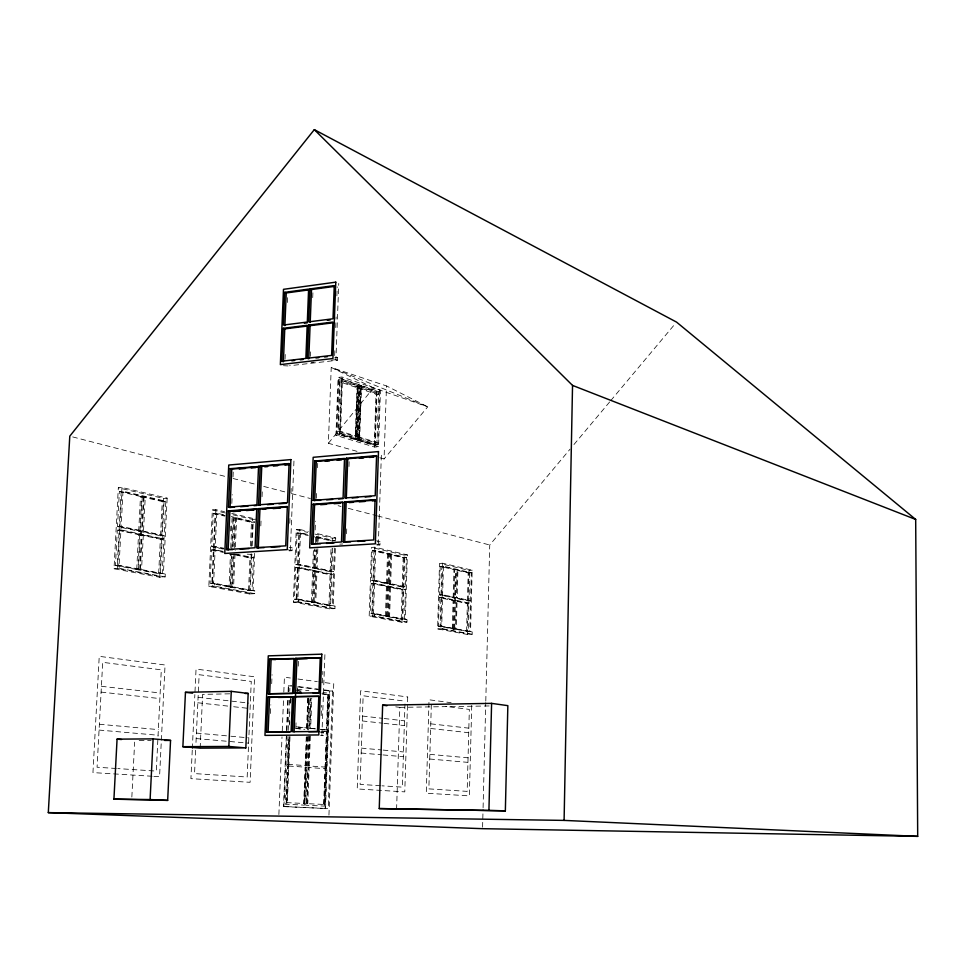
<?xml version="1.0" encoding="UTF-8"?>
<svg xmlns="http://www.w3.org/2000/svg" width="966" height="966" viewBox="0 0 966 966"><rect width="100%" height="100%" fill="white"/><g stroke="black" fill="none" stroke-linecap="round" stroke-linejoin="round"><path stroke-width="0.72" stroke-dasharray="4.83 3.62" d="M471.734 705.409L469.355 795.875L426.284 793.207L429.037 699.782L451.122 702.693M482.589 827.174L483.048 809.17M483.085 807.661L485.753 702.596M485.789 701.099L489.738 544.993L570.085 449.142M452.293 628.842L453.09 600.55L439.313 597.664L438.479 626.246L452.293 628.842L455.505 628.721L456.29 600.393L453.09 600.55M453.163 597.773L453.948 569.602L440.218 566.402L439.397 594.863L453.163 597.773L456.363 597.616L457.147 569.421L453.948 569.602M453.078 628.999L453.863 600.707L457.075 600.562L456.29 628.866L453.078 628.999L469.778 631.414L471.348 572.741L443.43 566.209L440.218 566.402M453.948 597.942L454.732 569.783L457.932 569.602L457.147 597.785L453.948 597.942L467.423 600.792L470.599 600.635L442.609 594.694L439.397 594.863M453.899 628.781L455.554 569.517M454.684 628.926L456.326 569.698M466.59 631.535L467.351 603.533L453.863 600.707M467.423 600.792L468.172 572.923L454.732 569.783M467.29 634.433L469.005 570.375L439.506 563.42L437.598 628.914L467.29 634.433L472.157 634.251L472.217 631.957L470.551 631.559L472.181 570.194L442.718 563.226L439.506 563.42M431.331 704.528L428.856 788.872L467.17 791.371L469.343 709.418L445.954 706.412M442.718 563.226L440.834 628.781L470.466 634.312M443.43 566.209L441.716 626.113L438.479 626.246M472.157 634.251L442.537 628.721L442.609 626.379L440.907 625.968L472.217 631.957M406.988 622.08L407.06 619.677L405.346 619.254L407.362 554.882L374.844 547.203L371.536 547.42L369.181 616.199L401.965 622.297L406.988 622.08L374.277 615.97L369.181 616.199M404.983 703.972L402.387 787.145L381.968 785.817M385.434 616.272L386.412 586.567L371.198 583.379L370.171 613.41L385.434 616.272L388.743 616.127L389.709 586.398L386.412 586.567M386.509 583.657L387.475 554.098L372.308 550.56L371.294 580.433L386.509 583.657L389.805 583.476L390.771 553.892L387.475 554.098M386.303 616.441L387.269 586.748L390.578 586.579L389.6 616.296L386.303 616.441L401.216 619.242L404.5 619.097L406.432 557.551L375.629 550.342L372.308 550.56M387.366 583.838L388.344 554.291L391.628 554.086L390.675 583.657L387.366 583.838L402.23 586.99L405.515 586.821L374.615 580.252L371.294 580.433M387.088 616.199L389.129 553.989M387.946 616.368L389.986 554.194M401.216 619.242L402.146 589.864L387.269 586.748M402.23 586.99L403.16 557.756L388.344 554.291M401.965 622.297L404.102 555.088L371.536 547.42M396.591 809.423L399.827 707.366L392.667 706.448M374.277 445.193L376.088 392.256L338.643 379.445L336.627 433.746L375.231 445.097L377.042 392.148L358.688 385.857L357.722 385.977L355.814 439.578L375.231 445.097M374.711 447.089L376.631 390.687L380.471 390.252L378.563 446.715L374.711 447.089L335.926 435.34L338.076 377.465L341.976 376.994L380.471 390.252M376.873 444.819L378.684 391.834L360.596 385.627L358.7 439.276L376.873 444.819L377.839 444.734L379.638 391.725L338.076 377.465M374.844 547.203L372.514 616.054L405.249 622.152M375.629 550.342L373.504 613.253L370.171 613.41M374.277 615.97L374.361 613.507L372.61 613.084L407.06 619.677M378.334 544.546L381.437 452.499M376.933 545.126L379.904 544.933L380.012 541.648L376.704 540.694M379.783 457.763L384.057 458.971L386.497 385.929L331.229 367.454L328.38 443.285L358.362 451.738M346.565 533.739L346.83 526.361M348.992 466.53L349.197 460.661M355.609 436.704L357.36 387.813L340.02 381.908L338.185 431.367L355.609 436.704L357.553 436.511L359.28 387.583L341.964 381.679L340.02 381.908M358.036 385.639L357.07 385.748L355.15 439.373L356.128 439.276L358.036 385.639L338.643 379.445M356.78 439.482L358.688 385.857M357.36 437.236L359.316 437.055L376.957 442.464L374.88 442.609L357.36 437.236L359.086 388.404L361.043 388.187L378.6 394.176L376.535 394.345L359.086 388.404M358.12 439.107L360.016 385.434L341.505 379.083L339.513 433.432L358.12 439.107L359.086 439.011L360.982 385.313L360.016 385.434M359.316 437.055L361.043 388.187M321.183 715.673L321.569 705.397M322.403 682.938L322.849 671.273M334.84 350.743L334.622 356.539L337.593 357.529L337.484 360.246L289.534 365.752M335.709 327.583L336.108 316.969M336.892 295.898L337.231 286.866M324.902 654.67L321.895 735.259L323.525 735.428L323.634 732.554L320.579 731.805M337.484 360.246L335.914 359.654L338.752 283.436M328.911 605.646L330.058 574.758L313.576 571.292L312.368 602.543L328.911 605.646L332.292 605.489L334.417 548.084M307.514 534.403L300.511 532.761L297.093 533.003L295.837 564.458L299.267 564.241L333.548 571.534L330.167 571.727L331.048 548.302M335.335 548.495L333.234 605.658L335.009 606.093L334.912 608.616L329.744 608.87L331.966 548.724M332.244 541.202L332.364 538.195L315.013 534.113M332.727 548.193L330.601 605.561L296.176 599.089L298.796 532.882L308.613 535.176M356.128 439.276L337.605 433.637L339.609 379.336M324.033 804.497L325.361 768.731M325.421 767.161L326.725 731.588L320.712 731.033M324.805 804.497L326.134 768.731L308.009 767.463L306.62 803.64L324.805 804.497L323.646 804.485L324.974 768.731L326.134 768.731M327.498 731.588L326.351 731.6L325.035 767.161L326.194 767.161L327.498 731.588L321.871 731.02M328.863 694.639L327.715 694.663L326.399 730.03L327.559 730.018L328.863 694.639L321.847 693.757M335.613 540.972L335.733 537.965L315.52 533.196M378.563 446.715L339.851 434.942L341.976 376.994M377.839 444.734L340.491 433.323L342.483 378.974L341.505 379.083M332.546 690.968L329.478 691.04L325.144 808.53L328.235 808.566L332.546 690.968L319.348 689.265M328.947 815.111L333.741 683.807L318.792 681.803M286.202 802.625L287.663 765.953L288.834 765.953L287.385 802.637L286.202 802.625L304.882 803.507L306.27 767.245L287.663 765.953M307.43 737.106L306.331 765.652L287.723 764.335L288.822 736.623M289.812 711.761L289.245 726.263L289.8 721.904M290.162 703.055L290.331 698.696M295.717 567.549L312.61 571.099L316.015 570.894L314.819 602.192L311.414 602.361L294.461 599.174L295.717 567.549L299.134 567.344L333.439 574.565L330.058 574.758M286.6 802.637L288.049 765.953M288.122 764.335L289.22 736.611M290.549 703.043L290.73 698.696M286.31 736.466L283.509 806.586L286.661 806.622L289.45 736.43M290.814 702.089L290.923 699.106M290.005 736.611L288.906 764.335L287.723 764.335M329.744 608.87L293.35 602.096L296.236 529.694L299.653 529.44L296.779 601.927L333.125 608.701M300.511 532.761L297.89 598.992L294.461 599.174M334.912 608.616L298.603 601.842L298.699 599.246L296.9 598.811L335.009 606.093M295.837 727.664L296.115 720.382M297.226 692.199L297.395 687.852M298.252 666.129L298.482 660.333M310.412 356.357L310.581 351.841M312.718 297.637L312.948 291.647M306.258 737.118L305.159 765.652L306.331 765.652M307.756 698.152L306.608 728.026L307.78 728.014L308.927 698.128M311.414 602.361L312.61 571.099M316.812 550.04L316.124 567.827L312.73 568.032L313.467 548.773M304.097 803.507L305.498 767.245M305.558 765.652L306.645 737.118M308.142 698.14L306.995 728.014L295.415 726.843M307.14 735.875L304.483 805.137L285.284 804.207L287.977 736.466M307.369 729.849L308.589 698.237M330.167 571.727L313.684 568.237L314.421 548.99M315.158 529.948L315.496 521.169M316.377 498.275L316.655 491.006M317.548 467.725L317.717 463.366M313.117 602.277L315.109 550.149M315.399 542.735L315.616 536.806L333.004 540.875M308.383 735.995L305.727 805.197L324.395 806.115L328.573 693.202L322.885 692.489M308.613 729.982L309.82 698.382M314.071 602.458L316.124 548.881M316.401 541.479L316.57 537.036M326.194 767.161L308.069 765.881L309.217 735.899M315.52 728.883L309.506 728.316L310.641 698.503M307.007 803.652L308.396 767.463M308.456 765.881L309.603 735.887M309.893 728.316L311.028 698.49M317.09 542.626L317.319 536.698L313.926 536.927M310.376 735.887L309.229 765.881L308.069 765.881M314.892 728.726L310.666 728.304L311.801 698.478M317.826 548.773L317.09 568.032L313.684 568.237M318.104 541.358L318.273 536.915L314.88 537.156L331.314 540.984L334.683 540.755L314.518 536.033M270.468 713.476L270.83 704.806M271.7 683.674L272.062 674.679M285.042 359.316L285.296 353.351M287.385 302.491L287.626 296.55M289.776 523.294L290.005 517.474M290.995 492.95L291.177 488.458M278.884 814.531L282.012 736.913M282.253 730.936L283.509 699.589M283.811 692.127L284.415 677.19L290.392 677.999M290.368 550.318L293.978 460.492L291.925 459.888M289.027 550.874L291.998 550.68L292.13 547.481L290.524 546.442M286.552 730.501L287.796 699.167M288.097 691.716L288.339 685.739L291.466 685.667M283.907 806.586L286.709 736.466M286.938 730.489L288.194 699.167M288.484 691.704L288.725 685.739M288.218 730.441L289.486 698.829M289.776 691.306L289.897 688.287M254.662 553.373L253.068 590.54L254.891 590.987L254.782 593.655L249.445 593.945L251.184 553.699M251.498 546.249L252.657 519.43L232.504 514.685M251.824 554.653L250.279 590.443L211.844 583.198L215.056 513.308L225.163 515.675M252.198 545.814L253.213 522.232L233.832 517.704L232.504 547.541M260.82 525.902L261.134 518.416M262.052 496.705L262.305 490.752M230.608 530.962L230.934 523.536M231.828 503.455L232.226 494.604M233.023 476.902L233.289 471.01M233.989 553.651L232.516 586.664L229.014 586.869L230.476 553.88M230.753 547.662L232.094 517.836L235.583 517.571L234.134 550.415M247.248 554.17L253.563 554.532L252.029 590.347L248.54 590.54L230.089 587.062L231.49 555.595M231.768 549.376L233.156 518.078L236.646 517.812L235.197 550.632M230.765 586.773L232.166 555.257M231.84 586.966L233.301 553.989M233.639 546.285L234.907 517.945M235.052 553.868L233.591 586.869L230.089 587.062M248.54 590.54L249.94 557.962L231.55 554.098M250.46 545.923L251.474 522.352L233.156 518.078M200.155 748.131L202.631 694.373L232.009 693.769M249.445 593.945L208.825 586.386L212.351 509.939L215.865 509.662L224.498 511.69M229.014 586.869L210.081 583.307L211.614 549.92L215.14 549.678L223.834 551.514M223.375 549.111L211.759 546.647L213.293 513.453L216.807 513.175L224.027 514.866M215.865 509.662L212.363 586.193L252.935 593.752M216.807 513.175L213.607 583.102L210.081 583.307M254.782 593.655L214.235 586.084L214.355 583.355L212.508 582.896L254.891 590.987M192.258 750.135L190.918 778.656L250.097 782.315L254.577 676.792L196.05 669.076L194.927 693.093M192.331 748.626L194.854 694.602M195.627 750.244L194.54 773.585L247.175 777.026L251.257 681.404L199.141 674.715L195.905 744.4M119.373 491.537L140.493 496.464L144.091 496.15L142.316 530.902L138.706 531.179L117.502 526.687L119.373 491.537L122.996 491.211L165.826 501.233L162.24 573.418L158.653 573.635L137.933 569.747L139.732 534.85L143.342 534.584L141.555 569.517L137.933 569.747M167.154 498.154L163.411 573.635L165.283 574.106L165.15 576.919L159.656 577.245L114.012 568.769L118.323 487.794L121.945 487.48L167.154 498.154L163.58 498.456L118.323 487.794M139.901 531.433L141.688 496.741L145.286 496.427L143.511 531.167L139.901 531.433L160.537 535.804L164.123 535.538L121.136 526.41L117.502 526.687M138.536 569.397L142.292 496.307M139.744 569.626L143.487 496.584M131.847 797.035L134.648 742.142M158.653 573.635L160.368 539.173L139.732 534.85M160.537 535.804L162.252 501.535L141.688 496.741M159.656 577.245L163.58 498.456M121.945 487.48L117.659 568.539L163.242 577.028M122.996 491.211L119.084 565.279L115.437 565.508L117.321 530.153L120.955 529.875L163.954 538.919L160.368 539.173M165.15 576.919L119.579 568.406L119.736 565.508L117.84 565.038L165.283 574.106M138.524 534.596L142.135 534.331L140.348 569.288L136.725 569.517L138.524 534.596L117.321 530.153M138.706 531.179L140.493 496.464M328.38 443.285L373.504 387.837L427.733 406.831L384.057 458.971M573.961 444.517L609.775 401.796M610.741 400.636L674.63 324.419M357.36 387.813L359.28 387.583M334.586 357.879L337.593 357.529M311.124 362.504L314.035 362.178M331.531 360.161L335.914 359.654M360.596 385.627L361.574 385.519L359.678 439.18L358.7 439.276M288.037 365.933L283.424 365.703M378.684 391.834L379.638 391.725M376.088 392.256L377.042 392.148M338.185 431.367L340.141 431.174L357.553 436.511M336.627 433.746L337.605 433.637M339.513 433.432L340.491 433.323M335.926 435.34L339.851 434.942M162.252 501.535L165.826 501.233M252.657 519.43L256.123 519.165M251.474 522.352L254.952 522.099L231.248 516.556M332.364 538.195L335.733 537.965M211.759 546.647L215.285 546.406L223.979 548.253M249.94 557.962L253.418 557.732L236.465 554.17M114.012 568.769L119.579 568.406M339.803 544.16L342.785 543.979M377.042 541.841L380.012 541.648M289.16 547.662L292.13 547.481M229.63 554.52L234.086 554.243M404.102 555.088L407.362 554.882M403.16 557.756L406.432 557.551M313.576 571.292L316.969 571.099L315.773 602.373L312.368 602.543M469.005 570.375L472.181 570.194M208.825 586.386L214.235 586.084M468.172 572.923L471.348 572.741M371.198 583.379L374.518 583.198L405.418 589.695L402.146 589.864M293.35 602.096L298.603 601.842M439.313 597.664L442.537 597.495L470.527 603.388L467.351 603.533M437.598 628.914L442.537 628.721M399.827 707.366L489.847 705.941M309.506 728.316L310.666 728.304M320.652 732.578L323.634 732.554M320.543 735.452L323.525 735.428M139.201 740.62L151.155 740.536M306.27 767.245L305.099 767.245L303.71 803.495L304.882 803.507M308.009 767.463L309.168 767.463L307.792 803.652L306.62 803.64M286.661 806.622L328.235 808.566M283.509 806.586L325.53 808.542L329.853 691.028L322.125 690.098M152.169 776.253L92.953 772.595L99.232 656.325L165.053 664.994L159.559 776.712L153.642 776.35M116.318 768.489L97.071 767.233L102.698 662.326L161.298 669.849L156.299 771.097L117.804 768.586M380.507 785.72L360.101 784.38L363.144 695.774L405.068 701.159M99.063 730.067L158.074 735.235M196.17 738.567L248.624 743.156M361.175 753.021L381.534 754.796M382.983 754.929L403.329 756.704M429.737 759.022L467.942 762.367M99.377 724.246L158.352 729.62M196.424 733.085L229.377 736.08M230.874 736.225L248.842 737.855M361.344 748.107L381.691 749.954M383.14 750.087L403.486 751.946M429.87 754.349L468.063 757.827M296.139 728.436L304.821 729.306M295.354 728.449L304.048 729.318M296.2 726.83L307.78 728.014M320.519 729.306L327.559 730.018M320.772 729.463L326.786 730.03L328.102 694.651L322.101 693.95M101.104 692.091L159.885 698.587M197.837 702.777L227.698 706.074M233.675 706.738L248.6 708.38M362.274 720.938L382.572 723.184M384.021 723.341L404.307 725.587M430.631 728.485L468.727 732.699M101.418 686.307L160.151 692.996M198.09 697.319L248.83 703.103M362.443 716.048L382.729 718.354M384.178 718.523L404.452 720.829M430.764 723.836L468.848 728.171M297.613 690.69L300.498 691.052M296.453 690.726L301.163 691.258M297.202 689.217L308.879 690.702M298.796 686.609L317.874 689.072M288.339 685.739L291.66 686.114M297.54 686.874L321.038 689.893M297.866 679.001L317.307 681.61M115.437 565.508L136.725 569.517M119.132 530.02L162.155 539.052M213.377 549.799L223.532 551.936M234.714 554.279L251.679 557.841M297.431 567.453L331.749 574.661M372.852 583.283L403.776 589.779M440.919 597.58L468.933 603.46M211.614 549.92L223.218 552.359M295.837 564.458L312.73 568.032M119.313 526.542L162.324 535.671M213.522 546.527L223.677 548.688M297.552 564.349L331.857 571.63M372.961 580.349L403.873 586.905M441.003 594.778L469.005 600.719M288.291 549.835L291.998 550.68M213.293 513.453L224.861 516.146M297.093 533.003L308.311 535.623M231.683 513.393L254.686 518.827M299.653 529.44L308.311 531.493M212.351 509.939L225.307 512.982M296.236 529.694L307.792 532.411M376.342 544.051L379.904 544.933M72.704 436.922L225.815 476.6M233.108 478.496L256.437 484.534M263.73 486.429L285.598 492.092M291.43 493.602L310.388 498.516M338.088 505.701L341.01 506.45M348.303 508.345L376.003 515.518M377.465 515.904L489.738 544.993M373.504 387.837L331.229 367.454L427.733 406.831L386.497 385.929M469.754 572.838L468.184 631.474L440.098 626.185L441.824 566.305L469.754 572.838M407.724 696.969L404.778 791.878L357.227 788.944L360.62 690.762L407.724 696.969M404.802 557.648L402.846 619.17L371.838 613.325L373.975 550.451L404.802 557.648M164.039 501.39L160.441 573.526L117.26 565.4L121.185 491.368L164.039 501.39"/><path stroke-width="1.45" d="M917.7 836.363L564.096 820.4L572.536 385.41L314.312 129.637L69.781 436.173L48.3 812.623L482.553 828.683L917.7 836.363L915.683 519.442L676.562 322.113L314.312 129.637M505.351 810.812L507.85 705.651L491.597 703.369L382.645 705.168L379.24 808.566L505.351 810.812L379.24 808.566M488.941 809.943L491.597 703.369M343.22 541.866L344.669 501.897L375.086 499.639L373.721 539.946L343.22 541.866L350.537 541.878M346.251 458.27L344.814 497.985L375.219 495.691L376.583 455.638L346.251 458.27L347.748 458.729L346.323 498.396M344.729 542.24L346.178 502.308L344.669 501.897M293.906 696.679L292.517 731.721L317.464 731.479L318.792 696.196L293.906 696.679L318.889 696.426M294.038 693.25L295.415 658.414L320.253 657.653L318.925 692.743L294.038 693.25L301.452 693.334M307.26 358.253L308.577 325.107L332.884 322.052L331.628 355.416L307.26 358.253L308.782 358.809L310.086 325.699L308.577 325.107M310.001 288.906L308.697 321.859L333.004 318.78L334.26 285.598L310.001 288.906L311.511 289.534L310.207 322.451M294.087 731.878L296.973 658.655L295.415 658.414M311.535 543.87L313.056 504.252L342.93 502.03L341.481 541.974L311.535 543.87L320.543 543.761M313.213 500.376L314.735 461.011L344.524 458.427L343.075 498.118L313.213 500.376L320.712 500.328M313.069 544.232L314.59 504.65L313.056 504.252M314.735 500.786L316.256 461.458L314.735 461.011M266.519 731.962L267.956 697.186L292.481 696.715L291.092 731.733L266.519 731.962L289.776 731.914M268.101 693.781L269.526 659.198L293.99 658.462L292.613 693.274L268.101 693.781L292.746 693.503M281.867 361.212L283.231 328.295L307.188 325.288L305.872 358.41L281.867 361.212L283.4 361.755L284.753 328.887L283.231 328.295M284.716 292.348L283.364 325.071L307.309 322.04L308.613 289.088L284.716 292.348L286.238 292.964L308.625 289.921M268.113 732.119L269.538 697.38L267.956 697.186M269.683 693.974L271.108 659.44L294.123 658.74M284.885 325.663L286.238 292.964M245.823 747.913L248.165 693.431L231.272 691.342L185.46 692.32L182.876 746.682L200.155 748.131L245.823 747.913L228.845 746.44L182.876 746.682M258.562 466.216L256.908 504.952L228.471 507.102L230.198 468.667L289.172 464.139M256.727 547.662L258.393 508.647L287.337 506.498L285.731 545.838L256.727 547.662L264.092 547.65M258.55 504.832L260.204 466.071L289.076 463.571L287.482 502.646L258.55 504.832L260.12 505.23L261.762 466.506L260.204 466.071M258.296 548.012L259.951 509.046L258.393 508.647M228.845 746.44L231.272 691.342M226.563 549.557L228.302 510.881L256.739 508.768L255.072 547.77L226.563 549.557L232.649 549.63M228.157 549.908L229.884 511.28L228.302 510.881M234.545 507.15L230.053 507.488L231.78 469.102L230.198 468.667M113.928 799.16L150.104 799.546L153.123 738.881L170.559 740.403L167.661 800.391L113.928 799.16L117.067 739.147L153.123 738.881M310.122 289.715L334.321 286.431M304.338 323.199L307.333 322.825M327.353 320.289L330.215 319.927M284.753 328.887L307.2 326.061M308.697 325.868L334.381 322.644M291.865 360.777L294.69 360.439M300.329 359.787L303.155 359.461M315.942 357.975L318.804 357.637M324.528 356.973L327.402 356.647M316.256 461.458L376.619 456.23M231.78 469.102L258.634 466.783M325.216 461.265L329.672 460.879M337.11 460.239L341.578 459.852M359.352 458.319L363.675 457.944M369.447 457.437L373.77 457.063M239.314 469.017L245.279 468.498M251.245 467.991L255.712 467.604M264.756 466.82L267.642 466.566M273.414 466.071L277.737 465.697M284.946 465.081L289.269 464.706M326.677 499.881L332.642 499.434M338.619 498.975L343.099 498.649M352.107 497.961L357.891 497.526M365.136 496.983L370.92 496.548M240.522 506.703L247.996 506.136M253.986 505.689L256.968 505.46M267.341 504.687L273.124 504.252M278.908 503.817L286.141 503.274M314.59 504.65L342.954 502.549M346.178 502.308L375.134 500.159M229.884 511.28L256.811 509.275M258.308 509.167L287.433 507.005M320.591 504.723L326.556 504.288M334.019 503.733L339.984 503.286M349.124 502.61L353.471 502.296M359.255 501.861L365.039 501.439M372.272 500.895L375.17 500.678M232.963 511.557L240.437 511.002M246.415 510.555L253.889 510M262.957 509.336L265.855 509.118M273.076 508.587L280.309 508.044M326.532 543.387L334.019 542.916M357.794 541.419L365.051 540.96M240.148 549.159L249.143 548.591M271.337 547.191L280.043 546.647M295.56 658.691L320.338 657.943M275.564 659.585L269.526 659.198M298.53 658.884L307.285 658.619M245.219 693.491L248.165 693.431M313.165 693.093L319.009 692.972M269.538 697.38L292.613 696.933M278.329 697.44L291.297 697.186M308.758 731.745L319.022 731.648M164.594 740.439L170.559 740.403M48.3 812.623L564.096 820.4M150.104 799.546L167.661 800.391M117.067 739.147L121.487 739.521M185.46 692.32L192.62 693.177M382.645 705.168L386.943 705.723M228.471 507.102L230.053 507.488M572.536 385.41L915.683 519.442M378.479 451.569L375.351 543.81L309.675 547.879L313.177 457.304L378.479 451.569M321.811 654.175L318.78 734.945L264.974 735.392L268.27 655.854L321.811 654.175M335.782 282.157L332.92 358.531L280.357 364.605L283.485 289.329L335.782 282.157M290.899 459.587L287.264 549.606L224.764 553.47L228.749 465.044L290.899 459.587"/></g></svg>
